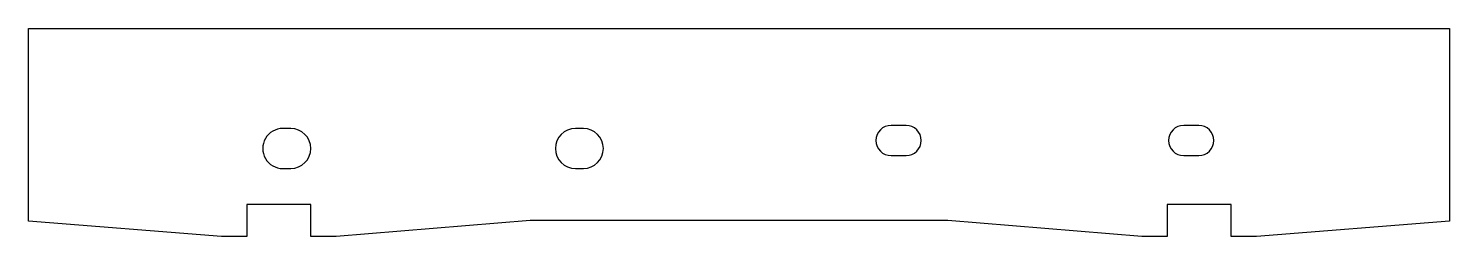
# Model space of a CAD drawing. Header units: inches. Extents: x 0 to 22.3, y 0 to 3.2.
import ezdxf

# ---------------------------------------------------------------- set-up
doc = ezdxf.new("R2010")
doc.units = ezdxf.units.IN
doc.header["$MEASUREMENT"] = 0
doc.layers.add('CUT', color=7, linetype='Continuous')

msp = doc.modelspace()

# ---------------------------------------------------------------- linework, layer by layer
at = {"layer": 'CUT'}
msp.add_lwpolyline([(3.422, 0.5), (3.422, 0), (3.026, 0), (0, 0.24), (0, 3.25), (22.264, 3.25), (22.264, 0.24), (19.237, 0), (18.841, 0), (18.841, 0.5), (17.841, 0.5), (17.841, 0), (17.445, 0), (14.403, 0.25), (7.861, 0.25), (4.819, 0), (4.422, 0), (4.422, 0.5)], close=True, dxfattribs=at)
for points in [[(3.985, 1.062), (4.11, 1.062, 1), (4.11, 1.688), (3.985, 1.688, 1.000223)], [(8.694, 1.688), (8.569, 1.688, 1), (8.569, 1.062), (8.694, 1.062, 0.998783)], [(13.75, 1.736), (13.514, 1.736, 1), (13.514, 1.264), (13.75, 1.264, 0.999486)], [(18.334, 1.736), (18.098, 1.736, 1), (18.098, 1.264), (18.334, 1.264, 0.998727)]]:
    msp.add_lwpolyline(points, format="xyb", close=True, dxfattribs=at)

doc.saveas('drawing.dxf')
